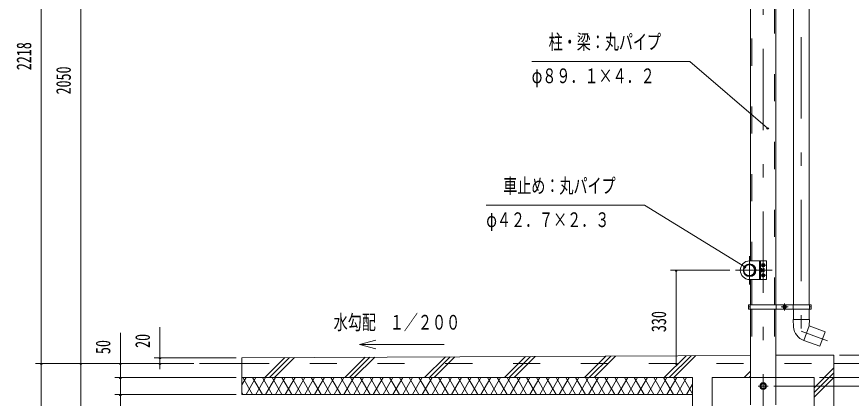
# Model space of a CAD drawing. Units: millimetres, scale not verified, with parts at other scales. Extents: x -25340 to 25345, y -10500 to 10500.
# Drawn here: x 13528 to 20913, y 787 to 4163 of the extents above; entities that cross this region are included whole.
import ezdxf
from ezdxf.enums import TextEntityAlignment as Align

# ---------------------------------------------------------------- set-up
doc = ezdxf.new("R2010")
doc.units = ezdxf.units.MM
doc.header["$LTSCALE"] = 60
doc.linetypes.add('USER2', pattern=[10, 4, -6])
doc.linetypes.add('USER3', pattern=[24, 12, -5, 2, -5])
for name, color, linetype, lineweight in [('0-0_0', 3, 'Continuous', 18), ('0-6_2-02BOLD', 7, 'Continuous', 18), ('0-7_2-12HIDDEN', 3, 'USER2', 18), ('0-8_2-22CENTER', 3, 'USER3', 18), ('0-9_2-42THIN', 4, 'Continuous', 18), ('0-A_2-52DIM', 3, 'Continuous', 18), ('0-B_2-62HATCH', 2, 'Continuous', 18)]:
    doc.layers.add(name, color=color, linetype=linetype, lineweight=lineweight)
doc.styles.add('ＭＳ ゴシック', font='')
doc.styles.get('ＭＳ ゴシック').set_extended_font_data('MS Gothic')

# ---------------------------------------------------------------- blocks, each defined once
blk = doc.blocks.new('8_8')
at = {"layer": '0-0_0'}
blk.add_line((-708.33, 66.67), (691.67, 66.67), dxfattribs=at)
at = {"layer": '0-0_0', "color": 7, "style": 'ＭＳ ゴシック', "width": 0.7}
for s, p in [('柱・梁：丸パイプ', (-558.33, 134.44)), ('φ８９．１×４．２', (-708.33, -165.57))]:
    blk.add_text(s, height=130.2, dxfattribs=at).set_placement(p, align=Align.BOTTOM_LEFT)
blk = doc.blocks.new('19_18')
at = {"layer": '0-0_0'}
for q in [(-96.72, 20.07), (508.39, -18.75), (-96.72, -57.57)]:
    blk.add_line((-241.61, -18.75), q, dxfattribs=at)
at = {"layer": '0-0_0', "color": 7, "style": 'ＭＳ ゴシック', "width": 0.7}
blk.add_text('水勾配\u3000１／２００', height=130.2, dxfattribs=at).set_placement((-470.07, 74.02), align=Align.BOTTOM_LEFT)

msp = doc.modelspace()

# ---------------------------------------------------------------- linework, layer by layer
at = {"layer": '0-0_0'}
msp.add_line((19083.13, 2494.93), (17683.12, 2494.93), dxfattribs=at)
at = {"layer": '0-6_2-02BOLD'}
for p, q in [((20021.75, 4569.93), (20021.75, 2002.43)), ((20244.5, 1614.93), (20244.5, 4569.93)), ((20401.88, 4569.93), (20401.88, 1614.93)), ((20539.37, 4569.93), (20539.37, 1614.93)), ((20108.12, 2002.43), (20108.12, 1837.43)), ((20063.63, 1924.93), (20063.63, 1914.93)), ((20066.13, 1912.43), (20066.13, 1927.43)), ((20119.36, 1927.15), (20108.12, 1927.15)), ((20120.62, 1972.15), (20133.12, 1979.36)), ((20120.62, 1932.18), (20120.62, 1907.68)), ((20120.62, 1927.43), (20133.12, 1927.43)), ((20133.12, 1979.36), (20145.62, 1972.15)), ((20133.12, 1905.5), (20133.12, 1934.37)), ((20141.86, 1927.15), (20133.12, 1927.15)), ((20133.13, 1950.5), (20145.62, 1957.71)), ((20145.62, 1972.15), (20145.62, 1957.71)), ((20066.13, 1912.43), (20063.63, 1914.93)), ((20066.13, 1912.43), (20068.87, 1912.43)), ((20119.36, 1912.71), (20108.12, 1912.71)), ((20119.36, 1905.5), (20108.12, 1905.5)), ((20120.62, 1907.68), (20119.36, 1905.5)), ((20120.62, 1912.43), (20133.12, 1912.43)), ((20120.62, 1882.15), (20133.12, 1889.36)), ((20141.86, 1912.71), (20133.12, 1912.71)), ((20141.86, 1905.5), (20133.12, 1905.5)), ((20133.12, 1889.36), (20145.62, 1882.15)), ((20133.13, 1860.5), (20145.62, 1867.71)), ((20143.12, 1907.68), (20141.86, 1905.5)), ((20145.62, 1882.15), (20145.62, 1867.71)), ((20013.13, 1837.43), (20163.12, 1837.43)), ((20021.75, 1837.43), (20021.75, 1614.93)), ((20002.5, 1614.93), (20002.5, 1574.93)), ((20002.5, 1594.93), (20017.75, 1594.93)), ((20002.5, 1574.93), (20558.62, 1574.93)), ((20017.75, 1614.93), (20017.75, 1574.93)), ((20021.75, 1574.93), (20021.75, 969.93)), ((20244.5, 1574.93), (20244.5, 969.93)), ((20248.5, 1614.93), (20248.5, 1574.93)), ((20310.69, 1602.15), (20323.19, 1609.37)), ((20310.69, 1602.15), (20310.69, 1587.71)), ((20323.19, 1609.37), (20335.69, 1602.15)), ((20335.69, 1602.15), (20335.69, 1587.71)), ((20397.87, 1614.93), (20397.87, 1574.93)), ((20401.88, 1574.93), (20401.88, 1482.66)), ((20539.37, 1574.93), (20539.37, 1482.66)), ((20543.37, 1614.93), (20543.37, 1574.93)), ((20543.37, 1594.93), (20558.62, 1594.93)), ((20398.12, 1482.66), (20543.13, 1482.66)), ((20402.52, 1418.17), (20398.12, 1482.66)), ((20539.37, 1427.66), (20492.35, 1298.45)), ((20493.05, 1298.2), (20633.3, 1247.15)), ((15520.62, 1144.93), (20021.75, 1166.42)), ((15520.62, 1144.93), (15520.62, 819.93)), ((15520.62, 1094.93), (15145.62, 1094.93)), ((21133.12, 1094.93), (20758.12, 1094.93)), ((19508.12, 969.93), (15520.62, 969.93)), ((19508.12, 969.93), (19508.12, 344.93)), ((19683.12, 969.93), (20583.13, 969.93)), ((19683.12, 969.93), (19683.12, 344.93)), ((20583.13, 969.93), (20583.13, 344.93)), ((20108.59, 894.93), (20120.85, 916.18)), ((20120.85, 873.68), (20108.59, 894.93)), ((20120.85, 916.18), (20145.39, 916.18)), ((19508.12, 819.93), (15520.62, 819.93))]:
    msp.add_line(p, q, dxfattribs=at)
for points in [[(20013.13, 2002.43), (20163.12, 2002.43), (20163.12, 1837.43)], [(20063.63, 1924.93), (20066.13, 1927.43), (20068.87, 1927.43)], [(20120.62, 1932.18), (20119.36, 1934.37), (20108.12, 1934.37)], [(20120.62, 1972.15), (20120.62, 1957.71), (20133.13, 1950.5)], [(20143.12, 1907.68), (20143.12, 1932.18), (20141.86, 1934.37), (20133.12, 1934.37)], [(20120.62, 1882.15), (20120.62, 1867.71), (20133.13, 1860.5)], [(20002.5, 1614.93), (20558.62, 1614.93), (20558.62, 1574.93)], [(20310.69, 1587.71), (20323.19, 1580.5), (20335.69, 1587.71)], [(20543.12, 1482.66), (20539.37, 1427.66), (20680.33, 1376.36), (20633.3, 1247.15)], [(20244.5, 1167.48), (20758.12, 1169.93), (20758.12, 344.93)], [(20120.85, 873.68), (20145.39, 873.68), (20157.66, 894.93), (20145.39, 916.18)]]:
    msp.add_lwpolyline(points, dxfattribs=at)
for centre, radius in [((20013.13, 1919.93), 56.25), ((20010.25, 1919.93), 53.38), ((20010.25, 1919.93), 47.62), ((20133.12, 1964.93), 15.62), ((20133.12, 1964.93), 12.25), ((20133.12, 1874.93), 15.62), ((20133.12, 1874.93), 12.25), ((20323.19, 1594.93), 15.62), ((20323.19, 1594.93), 12.25), ((20133.12, 894.93), 30), ((20133.12, 894.93), 20.62)]:
    msp.add_circle(centre, radius, dxfattribs=at)
for centre, radius, start, end in [((20013.13, 1919.93), 82.5, 90, 270), ((20114.83, 1930.76), 5.79, 321.46857, 360), ((20099.35, 1919.93), 21.27, 340.17088, 19.83133), ((20137.33, 1930.76), 5.79, 321.45377, 0), ((20121.85, 1919.93), 21.27, 340.16867, 19.82912), ((20114.83, 1909.1), 5.79, 0, 38.54623), ((20137.33, 1909.1), 5.79, 0, 38.53143), ((20539.7, 1427.54), 137.5, 183.90576, 250.16731)]:
    msp.add_arc(centre, radius, start, end, dxfattribs=at)
at = {"layer": '0-7_2-12HIDDEN'}
for p, q in [((20032.25, 4569.93), (20032.25, 2002.43)), ((20234, 1614.93), (20234, 4569.93)), ((20100.12, 2002.43), (20100.12, 1837.43)), ((20032.25, 1837.43), (20032.25, 1614.93)), ((20032.25, 1574.93), (20032.25, 969.93)), ((20234, 1574.93), (20234, 969.93)), ((15520.62, 1094.93), (20758.12, 1094.93)), ((20021.75, 969.93), (20021.75, 369.93)), ((20244.5, 969.93), (20244.5, 369.93))]:
    msp.add_line(p, q, dxfattribs=at)
at = {"layer": '0-8_2-22CENTER'}
for p, q in [((20133.12, 5319.93), (20133.12, -1305.07)), ((20013.13, 2044.93), (20013.13, 1794.93)), ((20101.87, 1964.93), (20164.37, 1964.93)), ((19888.13, 1919.93), (20213.12, 1919.93)), ((20101.87, 1874.93), (20166.01, 1874.93)), ((20323.19, 1626.18), (20323.19, 1563.68)), ((20291.94, 1594.93), (20354.44, 1594.93)), ((20088.12, 894.93), (20178.12, 894.93))]:
    msp.add_line(p, q, dxfattribs=at)
msp.add_lwpolyline([(20470.62, 5422.98), (20470.62, 1379.52), (20703.8, 1294.65)], dxfattribs=at)
at = {"layer": '0-9_2-42THIN'}
for p, q in [((20069.11, 1925.43), (20064.12, 1925.43)), ((20133.12, 1925.43), (20120.62, 1925.43)), ((20069.11, 1914.43), (20064.12, 1914.43)), ((20133.12, 1914.43), (20120.62, 1914.43))]:
    msp.add_line(p, q, dxfattribs=at)
at = {"layer": '0-A_2-52DIM'}
for p, q in [((13745.62, 6639.93), (13745.62, 1094.93)), ((14095.63, 1094.93), (14095.63, 6219.93)), ((19484.98, 3768.2), (20172.41, 3176.89)), ((20182.41, 3176.89), (20162.41, 3176.89)), ((19083.12, 2494.93), (19970.03, 1949.14)), ((19980.03, 1949.14), (19960.03, 1949.14)), ((19313.12, 1919.93), (19838.13, 1919.93)), ((19373.12, 1919.93), (19353.12, 1919.93)), ((19363.12, 1094.93), (19363.12, 1919.93)), ((14795.62, 1144.93), (14795.62, 1414.93)), ((14445.63, 1094.93), (14445.63, 1364.93)), ((14745.62, 1144.93), (15470.62, 1144.93)), ((14805.62, 1144.93), (14785.62, 1144.93)), ((14795.62, 1094.93), (14795.62, 1144.93)), ((21533.12, 1169.93), (20808.12, 1169.93)), ((13695.62, 1094.93), (15095.62, 1094.93)), ((13755.62, 1094.93), (13735.62, 1094.93)), ((13745.62, 1094.93), (13745.62, -1180.07)), ((14105.63, 1094.93), (14085.63, 1094.93)), ((14095.63, 344.93), (14095.63, 1094.93)), ((14455.62, 1094.93), (14435.62, 1094.93)), ((14445.63, 1094.93), (14445.63, 969.93)), ((14805.62, 1094.93), (14785.62, 1094.93)), ((14795.62, 1094.93), (14795.62, 1044.93)), ((19373.12, 1094.93), (19353.12, 1094.93)), ((14395.63, 969.93), (15470.62, 969.93)), ((14455.62, 969.93), (14435.62, 969.93)), ((14445.63, 969.93), (14445.63, 819.93)), ((21883.12, 969.93), (20633.13, 969.93)), ((21533.12, 894.93), (20228.12, 894.93)), ((14395.63, 819.93), (15470.62, 819.93)), ((14455.62, 819.93), (14435.62, 819.93)), ((14445.63, 819.93), (14445.63, 549.93))]:
    msp.add_line(p, q, dxfattribs=at)
for centre in [(20172.41, 3176.89), (19970.03, 1949.14), (19363.12, 1919.93), (14795.62, 1144.93), (13745.62, 1094.93), (14095.63, 1094.93), (14445.62, 1094.93), (14795.62, 1094.93), (19363.12, 1094.93), (14445.62, 969.93), (14445.62, 819.93)]:
    msp.add_arc(centre, 10, 180, 0, dxfattribs=at)
at = {"layer": '0-B_2-62HATCH'}
for p, q in [((15723.06, 969.93), (15899.87, 1146.74)), ((15765.48, 969.93), (15942.5, 1146.94)), ((15807.91, 969.93), (15985.13, 1147.15)), ((16430.16, 969.93), (16610.36, 1150.13)), ((16472.59, 969.93), (16652.99, 1150.34)), ((16515.02, 969.93), (16695.63, 1150.54)), ((17137.27, 969.93), (17320.86, 1153.52)), ((17179.69, 969.93), (17363.49, 1153.73)), ((17222.12, 969.93), (17406.12, 1153.93)), ((17844.38, 969.93), (18031.36, 1156.91)), ((17886.8, 969.93), (18073.99, 1157.12)), ((17929.23, 969.93), (18116.62, 1157.32)), ((18551.48, 969.93), (18741.86, 1160.31)), ((18593.91, 969.93), (18784.49, 1160.51)), ((18636.34, 969.93), (18827.12, 1160.71)), ((19258.59, 969.93), (19452.36, 1163.7)), ((19301.01, 969.93), (19494.99, 1163.9)), ((19343.44, 969.93), (19537.62, 1164.1)), ((20244.5, 1163.88), (20248.11, 1167.5)), ((20583.13, 880.25), (20758.12, 1055.25)), ((15520.62, 905.85), (15557.62, 969.93)), ((15615.36, 819.93), (15528.75, 969.93)), ((15557.62, 819.93), (15644.22, 969.93)), ((15701.96, 819.93), (15615.36, 969.93)), ((15644.22, 819.93), (15730.83, 969.93)), ((15788.56, 819.93), (15701.96, 969.93)), ((15730.83, 819.93), (15817.43, 969.93)), ((15875.16, 819.93), (15788.56, 969.93)), ((15817.43, 819.93), (15904.03, 969.93)), ((15961.77, 819.93), (15875.17, 969.93)), ((15904.03, 819.93), (15990.63, 969.93)), ((16048.37, 819.93), (15961.77, 969.93)), ((15990.63, 819.93), (16077.23, 969.93)), ((16134.97, 819.93), (16048.37, 969.93)), ((16077.23, 819.93), (16163.84, 969.93)), ((16221.58, 819.93), (16134.97, 969.93)), ((16163.84, 819.93), (16250.44, 969.93)), ((16308.17, 819.93), (16221.58, 969.93)), ((16250.44, 819.93), (16337.05, 969.93)), ((16394.78, 819.93), (16308.18, 969.93)), ((16337.05, 819.93), (16423.64, 969.93)), ((16481.38, 819.93), (16394.78, 969.93)), ((16423.64, 819.93), (16510.25, 969.93)), ((16567.98, 819.93), (16481.38, 969.93)), ((16510.25, 819.93), (16596.85, 969.93)), ((16654.59, 819.93), (16567.98, 969.93)), ((16596.85, 819.93), (16683.45, 969.93)), ((16741.19, 819.93), (16654.59, 969.93)), ((16683.45, 819.93), (16770.06, 969.93)), ((16827.8, 819.93), (16741.19, 969.93)), ((16770.06, 819.93), (16856.66, 969.93)), ((16914.39, 819.93), (16827.8, 969.93)), ((16856.66, 819.93), (16943.26, 969.93)), ((17001, 819.93), (16914.39, 969.93)), ((16943.26, 819.93), (17029.86, 969.93)), ((17087.6, 819.93), (17001, 969.93)), ((17029.86, 819.93), (17116.47, 969.93)), ((17174.2, 819.93), (17087.6, 969.93)), ((17116.47, 819.93), (17203.07, 969.93)), ((17260.8, 819.93), (17174.2, 969.93)), ((17203.07, 819.93), (17289.67, 969.93)), ((17347.41, 819.93), (17260.81, 969.93)), ((17289.67, 819.93), (17376.27, 969.93)), ((17434.01, 819.93), (17347.41, 969.93)), ((17376.27, 819.93), (17462.88, 969.93)), ((17520.61, 819.93), (17434.01, 969.93)), ((17462.88, 819.93), (17549.48, 969.93)), ((17607.22, 819.93), (17520.61, 969.93)), ((17549.48, 819.93), (17636.08, 969.93)), ((17693.82, 819.93), (17607.22, 969.93)), ((17636.08, 819.93), (17722.69, 969.93)), ((17780.42, 819.93), (17693.82, 969.93)), ((17722.69, 819.93), (17809.29, 969.93)), ((17867.02, 819.93), (17780.42, 969.93)), ((17809.29, 819.93), (17895.89, 969.93)), ((17953.62, 819.93), (17867.02, 969.93)), ((17895.89, 819.93), (17982.49, 969.93)), ((18040.23, 819.93), (17953.63, 969.93)), ((17982.49, 819.93), (18069.09, 969.93)), ((18126.83, 819.93), (18040.23, 969.93)), ((18069.09, 819.93), (18155.7, 969.93)), ((18213.43, 819.93), (18126.83, 969.93)), ((18155.7, 819.93), (18242.3, 969.93)), ((18300.04, 819.93), (18213.43, 969.93)), ((18242.3, 819.93), (18328.9, 969.93)), ((18386.64, 819.93), (18300.04, 969.93)), ((18328.9, 819.93), (18415.51, 969.93)), ((18473.24, 819.93), (18386.64, 969.93)), ((18415.51, 819.93), (18502.11, 969.93)), ((18559.84, 819.93), (18473.24, 969.93)), ((18502.11, 819.93), (18588.71, 969.93)), ((18646.45, 819.93), (18559.85, 969.93)), ((18588.71, 819.93), (18675.31, 969.93)), ((18733.05, 819.93), (18646.45, 969.93)), ((18675.31, 819.93), (18761.92, 969.93)), ((18819.65, 819.93), (18733.05, 969.93)), ((18761.92, 819.93), (18848.52, 969.93)), ((18906.25, 819.93), (18819.65, 969.93)), ((18848.52, 819.93), (18935.12, 969.93)), ((18992.86, 819.93), (18906.26, 969.93)), ((18935.12, 819.93), (19021.72, 969.93)), ((19079.46, 819.93), (18992.86, 969.93)), ((19021.73, 819.93), (19108.33, 969.93)), ((19166.06, 819.93), (19079.46, 969.93)), ((19108.33, 819.93), (19194.93, 969.93)), ((19252.67, 819.93), (19166.06, 969.93)), ((19194.93, 819.93), (19281.53, 969.93)), ((19339.27, 819.93), (19252.67, 969.93)), ((19281.53, 819.93), (19368.14, 969.93)), ((19425.87, 819.93), (19339.27, 969.93)), ((19368.14, 819.93), (19454.73, 969.93)), ((19508.12, 827.47), (19425.87, 969.93)), ((19965.7, 969.93), (20021.75, 1025.98)), ((20008.13, 969.93), (20021.75, 983.56)), ((20583.13, 837.83), (20758.12, 1012.82)), ((20583.13, 795.4), (20758.12, 970.4)), ((19454.73, 819.93), (19508.12, 912.4)), ((15528.75, 819.93), (15520.62, 834.01))]:
    msp.add_line(p, q, dxfattribs=at)

# ---------------------------------------------------------------- block references
at = {"layer": '0-A_2-52DIM'}
for name, p in [('8_8', (18793.31, 3701.53)), ('19_18', (16803, 1281.38))]:
    msp.add_blockref(name, p, dxfattribs=at)

# ---------------------------------------------------------------- texts
at = {"layer": '0-0_0', "color": 7, "style": 'ＭＳ ゴシック', "width": 0.7}
for s, p in [('車止め：丸パイプ', (17833.12, 2562.7)), ('φ４２．７×２．３', (17683.12, 2262.7))]:
    msp.add_text(s, height=130.2, dxfattribs=at).set_placement(p, align=Align.BOTTOM_LEFT)
at = {"layer": '0-A_2-52DIM', "color": 7, "style": 'ＭＳ ゴシック', "width": 0.7}
for s, p in [('2218', (13695.62, 3690.01)), ('2050', (14045.63, 3475.27)), ('330', (19313.12, 1372.6)), ('20', (14745.62, 1232.61)), ('50', (14395.62, 1178.21))]:
    msp.add_text(s, height=130.2, rotation=90, dxfattribs=at).set_placement(p, align=Align.BOTTOM_LEFT)

doc.saveas('drawing.dxf')
